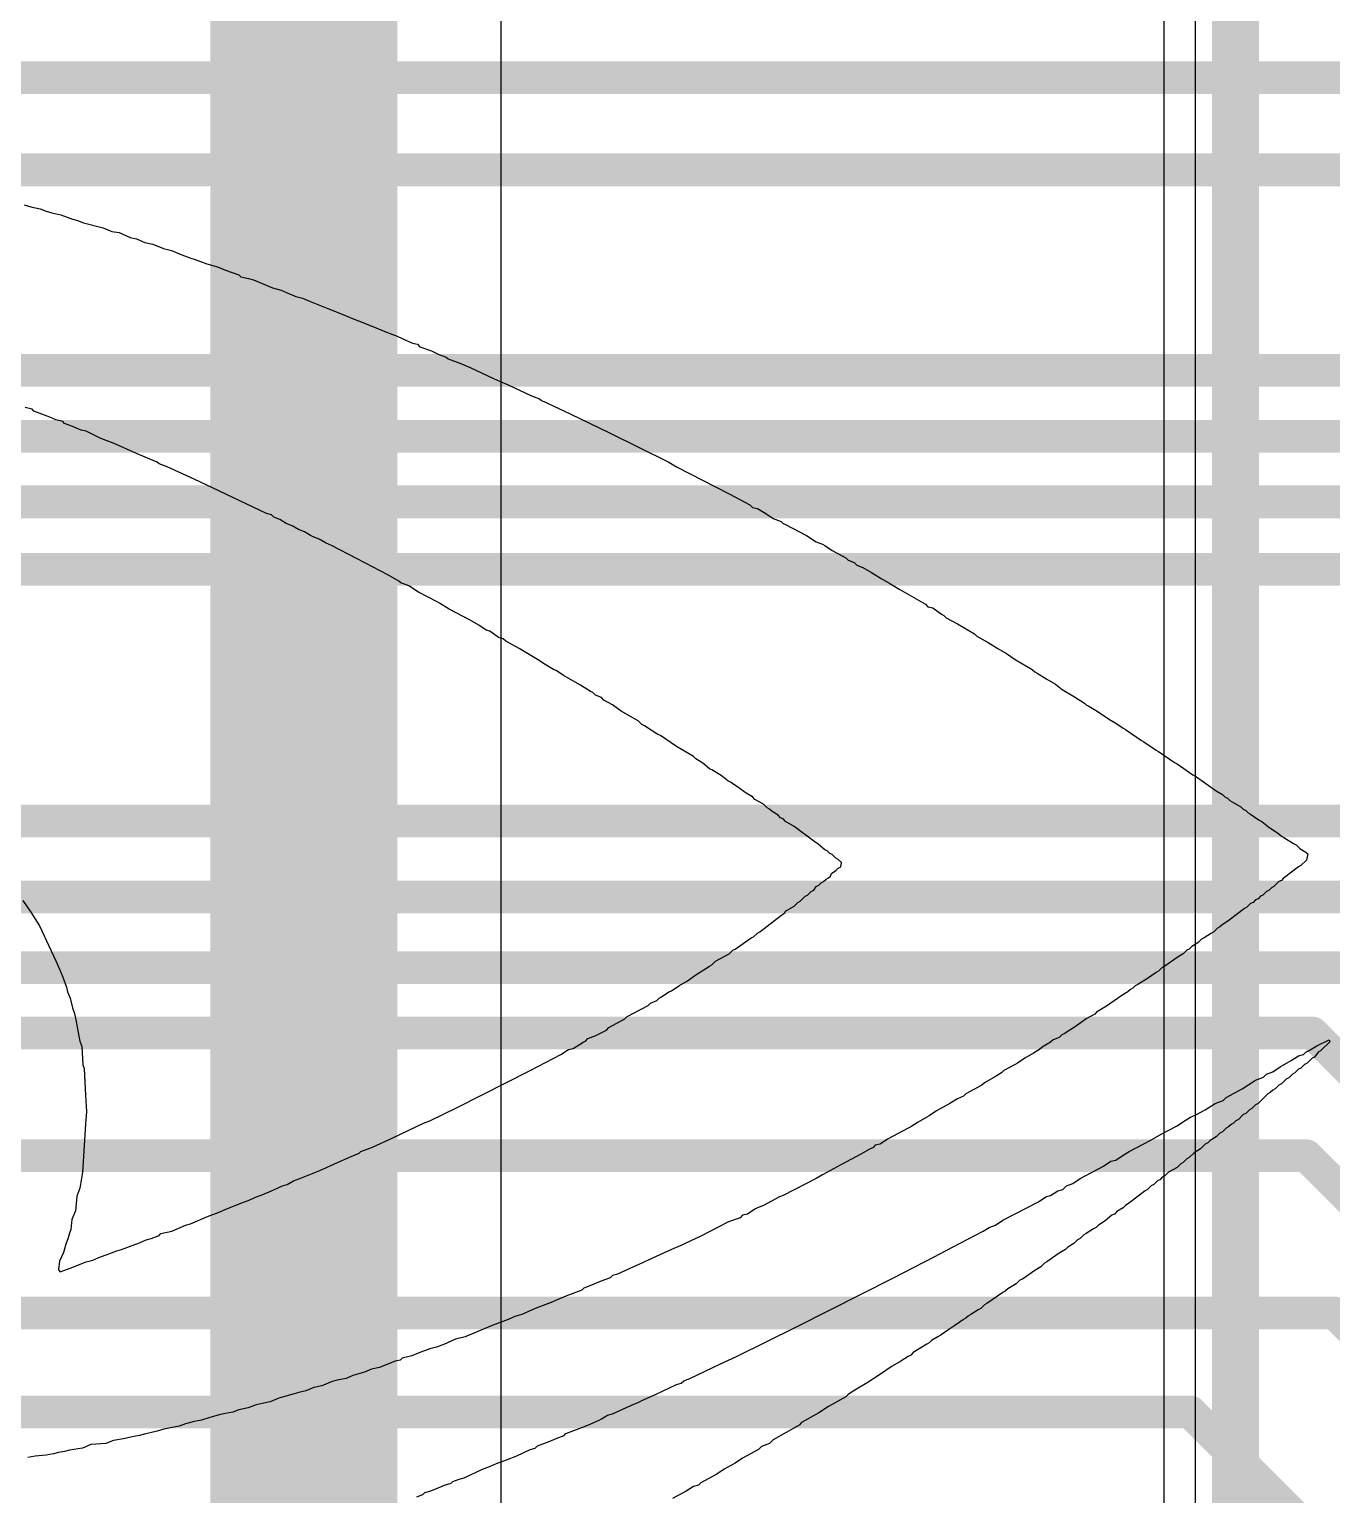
# Model space of a CAD drawing. Header units: inches. Extents: x 0 to 5359, y 0 to 5098.
# Drawn here: x 31.52 to 38.59, y 60.41 to 68.37 of the extents above; entities that cross this region are included whole.
import ezdxf

# ---------------------------------------------------------------- set-up
doc = ezdxf.new("R2010")
doc.units = ezdxf.units.IN
for name, color, linetype in [('Bottom Layer', 5, 'Continuous'), ('Layer 2', 76, 'Continuous'), ('Top Layer', 1, 'Continuous'), ('Top Overlay', 2, 'Continuous')]:
    doc.layers.add(name, color=color, linetype=linetype)

msp = doc.modelspace()

# ---------------------------------------------------------------- linework, layer by layer
at = {"layer": 'Bottom Layer'}
msp.add_line((37.6773, 74.3579), (37.6773, 54.1815), dxfattribs=at)
msp.add_lwpolyline([(38.0658, 54.1815, 0.254, 0.254, 0), (38.0658, 74.3579, 0.254, 0.254, 0)], format="xyseb", dxfattribs=at)
at = {"layer": 'Layer 2'}
for p, q in [((37.846, 80.8482), (37.846, 50.6144)), ((34.0782, 49.3608), (34.0782, 77.7585))]:
    msp.add_line(p, q, dxfattribs=at)
msp.add_lwpolyline([(33.0066, 49.0118, 1.016, 1.016, 0), (33.0066, 76.9757, 1.016, 1.016, 0)], format="xyseb", dxfattribs=at)
at = {"layer": 'Top Layer'}
for points in [[(12.1028, 68.1062, 0.1778, 0.1778, 0), (43.2707, 68.1062, 0.1778, 0.1778, 0)], [(12.969, 67.6052, 0.1778, 0.1778, 0), (43.2063, 67.6052, 0.1778, 0.1778, 0)], [(6.3579, 66.5163, 0.1778, 0.1778, 0), (42.5979, 66.5163, 0.1778, 0.1778, 0)], [(6.3579, 66.1575, 0.1778, 0.1778, 0), (42.391, 66.1575, 0.1778, 0.1778, 0)], [(6.0108, 65.8019, 0.1778, 0.1778, 0), (41.6151, 65.8019, 0.1778, 0.1778, 0)], [(6.3579, 65.4351, 0.1778, 0.1778, 0), (41.4161, 65.4351, 0.1778, 0.1778, 0)], [(5.6293, 64.0684, 0.1778, 0.1778, 0), (42.2171, 64.0684, 0.1778, 0.1778, 0)], [(6.1983, 63.6552, 0.1778, 0.1778, 0), (40.651, 63.6552, 0.1778, 0.1778, 0)], [(6.7619, 63.272, 0.1778, 0.1778, 0), (38.828, 63.272, 0.1778, 0.1778, 0)], [(9.4172, 62.9164, 0.1778, 0.1778, 0), (38.4836, 62.9164, 0.1778, 0.1778, 0)], [(38.4836, 62.9164, 0.1778, 0.1778, 0), (43.7188, 57.6812, 0.1778, 0.1778, 0)], [(19.2644, 62.2498, 0.1778, 0.1778, 0), (38.4502, 62.2498, 0.1778, 0.1778, 0)], [(38.4502, 62.2498, 0.1778, 0.1778, 0), (43.3744, 57.3256, 0.1778, 0.1778, 0)], [(19.2644, 61.3955, 0.1778, 0.1778, 0), (38.6045, 61.3955, 0.1778, 0.1778, 0)], [(38.6045, 61.3955, 0.1778, 0.1778, 0), (43.03, 56.97, 0.1778, 0.1778, 0)], [(19.9524, 60.8584, 0.1778, 0.1778, 0), (37.8206, 60.8584, 0.1778, 0.1778, 0)], [(37.8206, 60.8584, 0.1778, 0.1778, 0), (43.3567, 55.3222, 0.1778, 0.1778, 0)]]:
    msp.add_lwpolyline(points, format="xyseb", dxfattribs=at)
for points in [[(38.4391, 62.9164, 0.0889, 0.0889, 1), (38.528, 62.9164, 0.0889, 0.0889, 1)], [(38.4391, 62.9164, 0.0889, 0.0889, 1), (38.528, 62.9164, 0.0889, 0.0889, 1)], [(38.4058, 62.2498, 0.0889, 0.0889, 1), (38.4947, 62.2498, 0.0889, 0.0889, 1)], [(38.4058, 62.2498, 0.0889, 0.0889, 1), (38.4947, 62.2498, 0.0889, 0.0889, 1)], [(38.5601, 61.3955, 0.0889, 0.0889, 1), (38.649, 61.3955, 0.0889, 0.0889, 1)], [(38.5601, 61.3955, 0.0889, 0.0889, 1), (38.649, 61.3955, 0.0889, 0.0889, 1)], [(37.7761, 60.8584, 0.0889, 0.0889, 1), (37.865, 60.8584, 0.0889, 0.0889, 1)], [(37.7761, 60.8584, 0.0889, 0.0889, 1), (37.865, 60.8584, 0.0889, 0.0889, 1)]]:
    msp.add_lwpolyline(points, format="xyseb", close=True, dxfattribs=at)
at = {"layer": 'Top Overlay'}
for p, q in [((31.4877, 67.4142), (31.5243, 67.4042)), ((31.5243, 67.4042), (31.5743, 67.3942)), ((31.5743, 67.3942), (31.6076, 67.3809)), ((31.6076, 67.3809), (31.6376, 67.3709)), ((31.6376, 67.3709), (31.6876, 67.3609)), ((31.6876, 67.3609), (31.7209, 67.3476)), ((31.7209, 67.3476), (31.7509, 67.3376)), ((31.7509, 67.3376), (31.7775, 67.3309)), ((31.7775, 67.3309), (31.8108, 67.3176)), ((31.8108, 67.3176), (31.9175, 67.2909)), ((31.9175, 67.2909), (31.9641, 67.2709)), ((31.9641, 67.2709), (32.0041, 67.2643)), ((32.0041, 67.2643), (32.0641, 67.2376)), ((32.0641, 67.2376), (32.0974, 67.231)), ((32.0974, 67.231), (32.144, 67.211)), ((32.144, 67.211), (32.1873, 67.201)), ((32.1873, 67.201), (32.244, 67.1776)), ((32.244, 67.1776), (32.2873, 67.1677)), ((32.2873, 67.1677), (32.3439, 67.1443)), ((32.3439, 67.1443), (32.3872, 67.1277)), ((32.3872, 67.1277), (32.4172, 67.1177)), ((32.4172, 67.1177), (32.4805, 67.0944)), ((32.4805, 67.0944), (32.5372, 67.0777)), ((32.5372, 67.0777), (32.5805, 67.061)), ((32.5805, 67.061), (32.6538, 67.0344)), ((32.6538, 67.0344), (32.6638, 67.0244)), ((32.6638, 67.0244), (32.7071, 67.0144)), ((32.7071, 67.0144), (32.7338, 67.0077)), ((32.7338, 67.0077), (32.7904, 66.9844)), ((32.7904, 66.9844), (32.837, 66.9644)), ((32.837, 66.9644), (32.8837, 66.9511)), ((32.8837, 66.9511), (32.917, 66.9378)), ((32.917, 66.9378), (32.9636, 66.9178)), ((32.9636, 66.9178), (33.0003, 66.9078)), ((33.0003, 66.9078), (33.0369, 66.8911)), ((33.0369, 66.8911), (33.1369, 66.8511)), ((33.1369, 66.8511), (33.2235, 66.8178)), ((33.2235, 66.8178), (33.2702, 66.7978)), ((33.2702, 66.7978), (33.3035, 66.7845)), ((33.3035, 66.7845), (33.3901, 66.7512)), ((33.3901, 66.7512), (33.4368, 66.7312)), ((33.4368, 66.7312), (33.4701, 66.7179)), ((33.4701, 66.7179), (33.5134, 66.7012)), ((33.5134, 66.7012), (33.5634, 66.6779)), ((33.5634, 66.6779), (33.5967, 66.6646)), ((33.5967, 66.6646), (33.6233, 66.6579)), ((33.6233, 66.6579), (33.6367, 66.6446)), ((33.6367, 66.6446), (33.7, 66.6212)), ((33.7, 66.6212), (33.7366, 66.6046)), ((33.7366, 66.6046), (33.7799, 66.5879)), ((33.7799, 66.5879), (33.7899, 66.5779)), ((33.7899, 66.5779), (33.8532, 66.5546)), ((33.8532, 66.5546), (33.9099, 66.5313)), ((33.9099, 66.5313), (34.0365, 66.4713)), ((34.0365, 66.4713), (34.0698, 66.458)), ((34.0698, 66.458), (34.1164, 66.438)), ((34.1164, 66.438), (34.2431, 66.378)), ((31.531, 66.3047), (31.4943, 66.3147)), ((31.541, 66.2947), (31.531, 66.3047)), ((34.2431, 66.378), (34.2864, 66.3614)), ((34.2864, 66.3614), (34.2964, 66.3514)), ((34.2964, 66.3514), (34.3297, 66.338)), ((34.3297, 66.338), (34.4563, 66.2781)), ((31.6276, 66.2614), (31.541, 66.2947)), ((31.6609, 66.2481), (31.6276, 66.2614)), ((31.6976, 66.2381), (31.6609, 66.2481)), ((31.7076, 66.2281), (31.6976, 66.2381)), ((31.7509, 66.2114), (31.7076, 66.2281)), ((34.4563, 66.2781), (34.6629, 66.1781)), ((31.7975, 66.1914), (31.7509, 66.2114)), ((31.8242, 66.1848), (31.7975, 66.1914)), ((31.9008, 66.1481), (31.8242, 66.1848)), ((31.9341, 66.1348), (31.9008, 66.1481)), ((34.6629, 66.1781), (34.9894, 66.0182)), ((31.9774, 66.1181), (31.9341, 66.1348)), ((32.0974, 66.0648), (31.9774, 66.1181)), ((32.1107, 66.0582), (32.0974, 66.0648)), ((32.1673, 66.0348), (32.1107, 66.0582)), ((32.2107, 66.0182), (32.1673, 66.0348)), ((32.2207, 66.0082), (32.2107, 66.0182)), ((32.264, 65.9915), (32.2207, 66.0082)), ((32.4106, 65.9249), (32.264, 65.9915)), ((34.9894, 66.0182), (35.0294, 65.9915)), ((35.0294, 65.9915), (35.3159, 65.8449)), ((32.5105, 65.8782), (32.4106, 65.9249)), ((32.8037, 65.7383), (32.5105, 65.8782)), ((35.3159, 65.8449), (35.4292, 65.785)), ((35.4292, 65.785), (35.4425, 65.7716)), ((35.4425, 65.7716), (35.4692, 65.765)), ((35.4692, 65.765), (35.5158, 65.7383)), ((32.8304, 65.7316), (32.8037, 65.7383)), ((32.8437, 65.7183), (32.8304, 65.7316)), ((32.877, 65.705), (32.8437, 65.7183)), ((32.9103, 65.685), (32.877, 65.705)), ((32.9437, 65.6717), (32.9103, 65.685)), ((32.977, 65.6517), (32.9437, 65.6717)), ((35.5158, 65.7383), (35.5558, 65.7117)), ((35.5558, 65.7117), (35.5991, 65.695)), ((35.5991, 65.695), (35.6091, 65.685)), ((35.6091, 65.685), (35.6224, 65.6783)), ((35.6224, 65.6783), (35.7357, 65.6184)), ((33.0103, 65.6384), (32.977, 65.6517)), ((33.0436, 65.6184), (33.0103, 65.6384)), ((33.0569, 65.6117), (33.0436, 65.6184)), ((33.0903, 65.5984), (33.0569, 65.6117)), ((33.1236, 65.5784), (33.0903, 65.5984)), ((35.7357, 65.6184), (35.789, 65.5851)), ((33.1569, 65.5651), (33.1236, 65.5784)), ((33.2968, 65.4918), (33.1569, 65.5651)), ((35.789, 65.5851), (35.8223, 65.5717)), ((35.8223, 65.5717), (35.8356, 65.5651)), ((35.8356, 65.5651), (35.8756, 65.5384)), ((35.8756, 65.5384), (35.9489, 65.4984)), ((33.4634, 65.4051), (33.2968, 65.4918)), ((35.9489, 65.4984), (35.9623, 65.4851)), ((35.9623, 65.4851), (35.9956, 65.4718)), ((35.9956, 65.4718), (36.0089, 65.4584)), ((36.0089, 65.4584), (36.0422, 65.4451)), ((36.0422, 65.4451), (36.0889, 65.4185)), ((33.5234, 65.3718), (33.4634, 65.4051)), ((33.5334, 65.3618), (33.5234, 65.3718)), ((33.5767, 65.3452), (33.5334, 65.3618)), ((36.0889, 65.4185), (36.1422, 65.3851)), ((36.1422, 65.3851), (36.1888, 65.3585)), ((36.1888, 65.3585), (36.2421, 65.3252)), ((33.63, 65.3118), (33.5767, 65.3452)), ((33.73, 65.2585), (33.63, 65.3118)), ((36.2421, 65.3252), (36.3821, 65.2452)), ((33.7433, 65.2519), (33.73, 65.2585)), ((33.7966, 65.2186), (33.7433, 65.2519)), ((33.9099, 65.1586), (33.7966, 65.2186)), ((36.3821, 65.2452), (36.3954, 65.2319)), ((36.3954, 65.2319), (36.422, 65.2252)), ((36.422, 65.2252), (36.4687, 65.1919)), ((36.4687, 65.1919), (36.482, 65.1852)), ((33.9565, 65.1319), (33.9099, 65.1586)), ((33.9965, 65.1053), (33.9565, 65.1319)), ((36.482, 65.1852), (36.4953, 65.1719)), ((36.4953, 65.1719), (36.5553, 65.1386)), ((36.5553, 65.1386), (36.6486, 65.0853)), ((34.0165, 65.0986), (33.9965, 65.1053)), ((34.0631, 65.0653), (34.0165, 65.0986)), ((34.0898, 65.0586), (34.0631, 65.0653)), ((34.1031, 65.0453), (34.0898, 65.0586)), ((34.1764, 65.0053), (34.1031, 65.0453)), ((36.6486, 65.0853), (36.6619, 65.072)), ((36.6619, 65.072), (36.7219, 65.0386)), ((36.7219, 65.0386), (36.7752, 65.0053)), ((34.2297, 64.972), (34.1764, 65.0053)), ((34.2764, 64.9453), (34.2297, 64.972)), ((36.7752, 65.0053), (36.8219, 64.9787)), ((36.8219, 64.9787), (36.8685, 64.9453)), ((34.3164, 64.9187), (34.2764, 64.9453)), ((34.363, 64.892), (34.3164, 64.9187)), ((34.3763, 64.8854), (34.363, 64.892)), ((34.4163, 64.8587), (34.3763, 64.8854)), ((36.8685, 64.9453), (36.9618, 64.892)), ((36.9618, 64.892), (36.9751, 64.8787)), ((36.9751, 64.8787), (36.9884, 64.872)), ((36.9884, 64.872), (37.0418, 64.8387)), ((34.5096, 64.8054), (34.4163, 64.8587)), ((34.5629, 64.7721), (34.5096, 64.8054)), ((37.0418, 64.8387), (37.0884, 64.8121)), ((37.0884, 64.8121), (37.1251, 64.7821)), ((34.5762, 64.7654), (34.5629, 64.7721)), ((34.5896, 64.7521), (34.5762, 64.7654)), ((34.6229, 64.7388), (34.5896, 64.7521)), ((34.6362, 64.7254), (34.6229, 64.7388)), ((34.6828, 64.6988), (34.6362, 64.7254)), ((37.1251, 64.7821), (37.1917, 64.7421)), ((37.1917, 64.7421), (37.245, 64.7088)), ((34.7295, 64.6655), (34.6828, 64.6988)), ((34.8228, 64.6122), (34.7295, 64.6655)), ((37.245, 64.7088), (37.255, 64.6988)), ((37.255, 64.6988), (37.2683, 64.6921)), ((37.2683, 64.6921), (37.315, 64.6655)), ((37.315, 64.6655), (37.3816, 64.6188)), ((34.8428, 64.5922), (34.8228, 64.6122)), ((34.8561, 64.5855), (34.8428, 64.5922)), ((34.9294, 64.5389), (34.8561, 64.5855)), ((37.3816, 64.6188), (37.4149, 64.5988)), ((37.4149, 64.5988), (37.4549, 64.5722)), ((37.4549, 64.5722), (37.4682, 64.5655)), ((37.4682, 64.5655), (37.5549, 64.5056)), ((34.9427, 64.5322), (34.9294, 64.5389)), ((35.0294, 64.4722), (34.9427, 64.5322)), ((37.5549, 64.5056), (37.5682, 64.4989)), ((37.5682, 64.4989), (37.6348, 64.4522)), ((35.1226, 64.4189), (35.0294, 64.4722)), ((35.136, 64.4056), (35.1226, 64.4189)), ((35.1726, 64.3823), (35.136, 64.4056)), ((37.6348, 64.4522), (37.6481, 64.4456)), ((37.6481, 64.4456), (37.7348, 64.3856)), ((35.2093, 64.3523), (35.1726, 64.3823)), ((35.2226, 64.3456), (35.2093, 64.3523)), ((35.2726, 64.3156), (35.2226, 64.3456)), ((35.3092, 64.2856), (35.2726, 64.3156)), ((37.7348, 64.3856), (37.7481, 64.3789)), ((37.7481, 64.3789), (37.8347, 64.319)), ((37.8347, 64.319), (37.848, 64.3123)), ((35.3226, 64.279), (35.3092, 64.2856)), ((35.3625, 64.2523), (35.3226, 64.279)), ((35.4092, 64.219), (35.3625, 64.2523)), ((37.848, 64.3123), (37.9613, 64.2323)), ((35.4425, 64.199), (35.4092, 64.219)), ((35.4558, 64.1857), (35.4425, 64.199)), ((35.5025, 64.159), (35.4558, 64.1857)), ((35.5225, 64.1391), (35.5025, 64.159)), ((37.9613, 64.2323), (37.9946, 64.2124)), ((37.9946, 64.2124), (38.008, 64.199)), ((38.008, 64.199), (38.0213, 64.1924)), ((38.0213, 64.1924), (38.0346, 64.179)), ((38.0346, 64.179), (38.048, 64.1724)), ((38.048, 64.1724), (38.0946, 64.1457)), ((35.5358, 64.1324), (35.5225, 64.1391)), ((35.5491, 64.1191), (35.5358, 64.1324)), ((35.5824, 64.0991), (35.5491, 64.1191)), ((35.5958, 64.0857), (35.5824, 64.0991)), ((35.6091, 64.0791), (35.5958, 64.0857)), ((35.6224, 64.0658), (35.6091, 64.0791)), ((38.0946, 64.1457), (38.1079, 64.1324)), ((38.1079, 64.1324), (38.1213, 64.1257)), ((38.1213, 64.1257), (38.1346, 64.1124)), ((38.1346, 64.1124), (38.1479, 64.1057)), ((38.1479, 64.1057), (38.1946, 64.0724)), ((35.6691, 64.0391), (35.6224, 64.0658)), ((35.7757, 63.9591), (35.6691, 64.0391)), ((38.1946, 64.0724), (38.2079, 64.0658)), ((38.2079, 64.0658), (38.2445, 64.0358)), ((38.2445, 64.0358), (38.3012, 63.9991)), ((38.3012, 63.9991), (38.3145, 63.9858)), ((35.799, 63.9425), (35.7757, 63.9591)), ((35.8356, 63.9125), (35.799, 63.9425)), ((38.3145, 63.9858), (38.3278, 63.9791)), ((38.3278, 63.9791), (38.3811, 63.9458)), ((38.3811, 63.9458), (38.3945, 63.9391)), ((38.3945, 63.9391), (38.4145, 63.9192)), ((38.4145, 63.9192), (38.4478, 63.8992)), ((35.849, 63.9058), (35.8356, 63.9125)), ((35.8623, 63.8925), (35.849, 63.9058)), ((35.8756, 63.8858), (35.8623, 63.8925)), ((35.8956, 63.8658), (35.8756, 63.8858)), ((35.9089, 63.8592), (35.8956, 63.8658)), ((35.9256, 63.8425), (35.9089, 63.8592)), ((35.9223, 63.8192), (35.9256, 63.8425)), ((38.4511, 63.8559), (38.4211, 63.8259)), ((38.4478, 63.8992), (38.4578, 63.8892)), ((38.4578, 63.8892), (38.4511, 63.8559)), ((35.8423, 63.7526), (35.8556, 63.7592)), ((35.8556, 63.7592), (35.8656, 63.7692)), ((35.8656, 63.7692), (35.8723, 63.7826)), ((35.8723, 63.7826), (35.8956, 63.7992)), ((35.8956, 63.7992), (35.9089, 63.8125)), ((35.9089, 63.8125), (35.9223, 63.8192)), ((38.4078, 63.8192), (38.3245, 63.7559)), ((38.4211, 63.8259), (38.4078, 63.8192)), ((35.7424, 63.6659), (35.7623, 63.6859)), ((35.7623, 63.6859), (35.7757, 63.6926)), ((35.7757, 63.6926), (35.789, 63.7126)), ((35.789, 63.7126), (35.8023, 63.7192)), ((35.8023, 63.7192), (35.8157, 63.7326)), ((35.8157, 63.7326), (35.829, 63.7392)), ((35.829, 63.7392), (35.8423, 63.7526)), ((38.2345, 63.6859), (38.2145, 63.6659)), ((38.2479, 63.6926), (38.2345, 63.6859)), ((38.2612, 63.7059), (38.2479, 63.6926)), ((38.2745, 63.7126), (38.2612, 63.7059)), ((38.3012, 63.7392), (38.2745, 63.7126)), ((38.3145, 63.7459), (38.3012, 63.7392)), ((38.3245, 63.7559), (38.3145, 63.7459)), ((31.481, 63.636), (31.5243, 63.5726)), ((35.6224, 63.5793), (35.6691, 63.606)), ((35.6691, 63.606), (35.689, 63.626)), ((35.689, 63.626), (35.7024, 63.6326)), ((35.7024, 63.6326), (35.729, 63.6593)), ((35.729, 63.6593), (35.7424, 63.6659)), ((38.1279, 63.5993), (38.1146, 63.5926)), ((38.1479, 63.6193), (38.1279, 63.5993)), ((38.1612, 63.626), (38.1479, 63.6193)), ((38.1746, 63.6393), (38.1612, 63.626)), ((38.1879, 63.6459), (38.1746, 63.6393)), ((38.2012, 63.6593), (38.1879, 63.6459)), ((38.2145, 63.6659), (38.2012, 63.6593)), ((31.5243, 63.5726), (31.571, 63.4993)), ((35.4825, 63.466), (35.6024, 63.5593)), ((35.6024, 63.5593), (35.6191, 63.5693)), ((35.6191, 63.5693), (35.6224, 63.5793)), ((38.0313, 63.5293), (37.9913, 63.5027)), ((38.1146, 63.5926), (38.0313, 63.5293)), ((31.571, 63.4993), (31.6609, 63.3094)), ((35.4358, 63.4327), (35.4492, 63.4394)), ((35.4492, 63.4394), (35.4692, 63.4594)), ((35.4692, 63.4594), (35.4825, 63.466)), ((37.9347, 63.4594), (37.8947, 63.4327)), ((37.948, 63.466), (37.9347, 63.4594)), ((37.968, 63.486), (37.948, 63.466)), ((37.9813, 63.4927), (37.968, 63.486)), ((37.9913, 63.5027), (37.9813, 63.4927)), ((35.3159, 63.3461), (35.3359, 63.3661)), ((35.3359, 63.3661), (35.3492, 63.3727)), ((35.3492, 63.3727), (35.4358, 63.4327)), ((37.8014, 63.3661), (37.7814, 63.3461)), ((37.8147, 63.3727), (37.8014, 63.3661)), ((37.8281, 63.3861), (37.8147, 63.3727)), ((37.8614, 63.4061), (37.8281, 63.3861)), ((37.8814, 63.4261), (37.8614, 63.4061)), ((37.8947, 63.4327), (37.8814, 63.4261)), ((31.6609, 63.3094), (31.6809, 63.2628)), ((35.136, 63.2328), (35.2093, 63.2795)), ((35.2093, 63.2795), (35.2226, 63.2861)), ((35.2226, 63.2861), (35.2426, 63.3061)), ((35.2426, 63.3061), (35.3159, 63.3461)), ((37.6815, 63.2795), (37.6681, 63.2728)), ((37.7481, 63.3261), (37.6815, 63.2795)), ((37.7814, 63.3461), (37.7481, 63.3261)), ((31.6809, 63.2628), (31.6976, 63.2195)), ((31.6976, 63.2195), (31.7176, 63.1662)), ((35.0893, 63.1995), (35.136, 63.2328)), ((37.5882, 63.2128), (37.5349, 63.1795)), ((37.6348, 63.2461), (37.5882, 63.2128)), ((37.6481, 63.2528), (37.6348, 63.2461)), ((37.6681, 63.2728), (37.6481, 63.2528)), ((31.7176, 63.1662), (31.7242, 63.1395)), ((31.7242, 63.1395), (31.7375, 63.1062)), ((34.9494, 63.1129), (34.9894, 63.1395)), ((34.9894, 63.1395), (35.0027, 63.1462)), ((35.0027, 63.1462), (35.0427, 63.1728)), ((35.0427, 63.1728), (35.0893, 63.1995)), ((37.4816, 63.1395), (37.4482, 63.1195)), ((37.4949, 63.1528), (37.4816, 63.1395)), ((37.5082, 63.1595), (37.4949, 63.1528)), ((37.5215, 63.1728), (37.5082, 63.1595)), ((37.5349, 63.1795), (37.5215, 63.1728)), ((31.7375, 63.1062), (31.7509, 63.0529)), ((31.7509, 63.0529), (31.7609, 63.0229)), ((34.7628, 63.0062), (34.8761, 63.0662)), ((34.8761, 63.0662), (34.8894, 63.0795)), ((34.8894, 63.0795), (34.9227, 63.0929)), ((34.9227, 63.0929), (34.9361, 63.1062)), ((34.9361, 63.1062), (34.9494, 63.1129)), ((37.3649, 63.0629), (37.3116, 63.0296)), ((37.4482, 63.1195), (37.3649, 63.0629)), ((31.7609, 63.0229), (31.7709, 62.9796)), ((31.7709, 62.9796), (31.7842, 62.8996)), ((34.6629, 62.9463), (34.7495, 62.9929)), ((34.7495, 62.9929), (34.7628, 63.0062)), ((37.255, 62.9929), (37.2083, 62.9596)), ((37.3016, 63.0196), (37.255, 62.9929)), ((37.3116, 63.0296), (37.3016, 63.0196)), ((31.7842, 62.8996), (31.7909, 62.873)), ((34.5363, 62.873), (34.5496, 62.8863)), ((34.5496, 62.8863), (34.5929, 62.903)), ((34.5929, 62.903), (34.6495, 62.9329)), ((34.6495, 62.9329), (34.6629, 62.9463)), ((37.1084, 62.893), (37.0751, 62.8796)), ((37.1217, 62.9063), (37.1084, 62.893)), ((37.135, 62.913), (37.1217, 62.9063)), ((37.2083, 62.9596), (37.135, 62.913)), ((31.7909, 62.873), (31.8009, 62.843)), ((31.8009, 62.843), (31.8075, 62.743)), ((34.403, 62.7997), (34.443, 62.8263)), ((34.443, 62.8263), (34.4696, 62.833)), ((34.4696, 62.833), (34.5229, 62.8663)), ((34.5229, 62.8663), (34.5363, 62.873)), ((36.9685, 62.8063), (36.9218, 62.7797)), ((37.0018, 62.8263), (36.9685, 62.8063)), ((37.0151, 62.8397), (37.0018, 62.8263)), ((37.0617, 62.8663), (37.0151, 62.8397)), ((37.0751, 62.8796), (37.0617, 62.8663)), ((38.4344, 62.7997), (38.4478, 62.813)), ((38.4478, 62.813), (38.4611, 62.8197)), ((38.4611, 62.8197), (38.5077, 62.8463)), ((38.5144, 62.813), (38.4944, 62.7863)), ((38.5077, 62.8463), (38.5744, 62.8796)), ((38.5277, 62.8197), (38.5144, 62.813)), ((38.5777, 62.8696), (38.5277, 62.8197)), ((38.5744, 62.8796), (38.5777, 62.8696)), ((31.8075, 62.743), (31.8142, 62.723)), ((31.8142, 62.723), (31.8208, 62.5764)), ((34.2364, 62.713), (34.403, 62.7997)), ((36.8685, 62.7464), (36.8085, 62.713)), ((36.8818, 62.753), (36.8685, 62.7464)), ((36.9218, 62.7797), (36.8818, 62.753)), ((38.2679, 62.7064), (38.3078, 62.733)), ((38.3078, 62.733), (38.3678, 62.7664)), ((38.3678, 62.7664), (38.4078, 62.793)), ((38.4078, 62.793), (38.4344, 62.7997)), ((38.4211, 62.7264), (38.4078, 62.7197)), ((38.4411, 62.7464), (38.4211, 62.7264)), ((38.4544, 62.753), (38.4411, 62.7464)), ((38.4811, 62.7797), (38.4544, 62.753)), ((38.4944, 62.7863), (38.4811, 62.7797)), ((33.8432, 62.5131), (34.2364, 62.713)), ((36.7019, 62.6464), (36.6886, 62.6331)), ((36.7619, 62.6797), (36.7019, 62.6464)), ((36.7952, 62.6997), (36.7619, 62.6797)), ((36.8085, 62.713), (36.7952, 62.6997)), ((38.1013, 62.6131), (38.1746, 62.6597)), ((38.1746, 62.6597), (38.2179, 62.6764)), ((38.2179, 62.6764), (38.2345, 62.6931)), ((38.2345, 62.6931), (38.2679, 62.7064)), ((38.3412, 62.6664), (38.3145, 62.6397)), ((38.3545, 62.6731), (38.3412, 62.6664)), ((38.3745, 62.6931), (38.3545, 62.6731)), ((38.3878, 62.6997), (38.3745, 62.6931)), ((38.4078, 62.7197), (38.3878, 62.6997)), ((31.8208, 62.5764), (31.8275, 62.4898)), ((36.5886, 62.5731), (36.5553, 62.5598)), ((36.602, 62.5864), (36.5886, 62.5731)), ((36.6886, 62.6331), (36.602, 62.5864)), ((37.998, 62.5498), (38.0146, 62.5664)), ((38.0146, 62.5664), (38.1013, 62.6131)), ((38.2412, 62.5864), (38.1879, 62.5331)), ((38.2545, 62.5931), (38.2412, 62.5864)), ((38.2679, 62.6064), (38.2545, 62.5931)), ((38.2812, 62.6131), (38.2679, 62.6064)), ((38.3012, 62.6331), (38.2812, 62.6131)), ((38.3145, 62.6397), (38.3012, 62.6331)), ((31.8275, 62.4898), (31.8208, 62.4232)), ((33.69, 62.4398), (33.8432, 62.5131)), ((36.442, 62.4931), (36.4021, 62.4665)), ((36.5153, 62.5331), (36.442, 62.4931)), ((36.5553, 62.5598), (36.5153, 62.5331)), ((37.8547, 62.4732), (37.9014, 62.4998)), ((37.9014, 62.4998), (37.9547, 62.5331)), ((37.9547, 62.5331), (37.998, 62.5498)), ((38.1412, 62.4998), (38.1213, 62.4798)), ((38.1546, 62.5065), (38.1412, 62.4998)), ((38.1746, 62.5265), (38.1546, 62.5065)), ((38.1879, 62.5331), (38.1746, 62.5265)), ((31.8208, 62.4232), (31.8108, 62.2466)), ((33.4901, 62.3466), (33.6567, 62.4265)), ((33.6567, 62.4265), (33.69, 62.4398)), ((36.3021, 62.4065), (36.2888, 62.3999)), ((36.3421, 62.4332), (36.3021, 62.4065)), ((36.3887, 62.4598), (36.3421, 62.4332)), ((36.4021, 62.4665), (36.3887, 62.4598)), ((37.6615, 62.3665), (37.7481, 62.4132)), ((37.7481, 62.4132), (37.7881, 62.4398)), ((37.7881, 62.4398), (37.8214, 62.4598)), ((37.8214, 62.4598), (37.8547, 62.4732)), ((38.028, 62.4065), (38.0146, 62.3999)), ((38.0413, 62.4198), (38.028, 62.4065)), ((38.0546, 62.4265), (38.0413, 62.4198)), ((38.0679, 62.4398), (38.0546, 62.4265)), ((38.0813, 62.4465), (38.0679, 62.4398)), ((38.1079, 62.4732), (38.0813, 62.4465)), ((38.1213, 62.4798), (38.1079, 62.4732)), ((33.3801, 62.2966), (33.4901, 62.3466)), ((36.1755, 62.3399), (36.1355, 62.3132)), ((36.2888, 62.3999), (36.1755, 62.3399)), ((37.4882, 62.2733), (37.6015, 62.3332)), ((37.6015, 62.3332), (37.6615, 62.3665)), ((37.928, 62.3332), (37.9147, 62.3199)), ((37.9613, 62.3532), (37.928, 62.3332)), ((37.9813, 62.3732), (37.9613, 62.3532)), ((37.9946, 62.3799), (37.9813, 62.3732)), ((38.0146, 62.3999), (37.9946, 62.3799)), ((31.8108, 62.2466), (31.8042, 62.16)), ((33.1902, 62.2133), (33.2635, 62.2466)), ((33.2635, 62.2466), (33.3068, 62.2633)), ((33.3068, 62.2633), (33.3168, 62.2733)), ((33.3168, 62.2733), (33.3801, 62.2966)), ((36.0356, 62.2599), (35.9223, 62.2)), ((36.0822, 62.2866), (36.0356, 62.2599)), ((36.0955, 62.2932), (36.0822, 62.2866)), ((36.1089, 62.3066), (36.0955, 62.2932)), ((36.1355, 62.3132), (36.1089, 62.3066)), ((37.4149, 62.2266), (37.4549, 62.2533)), ((37.4549, 62.2533), (37.4882, 62.2733)), ((37.8414, 62.2666), (37.8147, 62.2399)), ((37.8747, 62.2866), (37.8414, 62.2666)), ((37.9014, 62.3132), (37.8747, 62.2866)), ((37.9147, 62.3199), (37.9014, 62.3132)), ((32.9936, 62.13), (33.0936, 62.17)), ((33.0936, 62.17), (33.1302, 62.1866)), ((33.1302, 62.1866), (33.1902, 62.2133)), ((35.9223, 62.2), (35.8223, 62.1466)), ((37.2217, 62.1266), (37.3483, 62.1933)), ((37.3483, 62.1933), (37.3883, 62.2199)), ((37.3883, 62.2199), (37.4149, 62.2266)), ((37.7481, 62.1866), (37.7015, 62.16)), ((37.7681, 62.2066), (37.7481, 62.1866)), ((37.7814, 62.2133), (37.7681, 62.2066)), ((37.8014, 62.2333), (37.7814, 62.2133)), ((37.8147, 62.2399), (37.8014, 62.2333)), ((31.8042, 62.16), (31.7909, 62.0733)), ((32.8304, 62.06), (32.8903, 62.0867)), ((32.8903, 62.0867), (32.917, 62.0933)), ((32.917, 62.0933), (32.9503, 62.1133)), ((32.9503, 62.1133), (32.9936, 62.13)), ((35.789, 62.1266), (35.6091, 62.0334)), ((35.8223, 62.1466), (35.789, 62.1266)), ((37.1284, 62.0667), (37.1484, 62.0867)), ((37.1484, 62.0867), (37.1817, 62.1)), ((37.1817, 62.1), (37.2217, 62.1266)), ((37.6082, 62.0867), (37.5882, 62.0667)), ((37.6215, 62.0933), (37.6082, 62.0867)), ((37.6415, 62.1133), (37.6215, 62.0933)), ((37.6548, 62.12), (37.6415, 62.1133)), ((37.6681, 62.1333), (37.6548, 62.12)), ((37.6815, 62.14), (37.6681, 62.1333)), ((37.7015, 62.16), (37.6815, 62.14)), ((31.7742, 62.03), (31.7675, 61.9501)), ((31.7909, 62.0733), (31.7742, 62.03)), ((32.6704, 61.9934), (32.7038, 62.0067)), ((32.7038, 62.0067), (32.7504, 62.0267)), ((32.7504, 62.0267), (32.7837, 62.04)), ((32.7837, 62.04), (32.8304, 62.06)), ((35.5891, 62.0267), (35.5025, 61.9801)), ((35.6091, 62.0334), (35.5891, 62.0267)), ((36.9951, 62), (37.0351, 62.0267)), ((37.0351, 62.0267), (37.0617, 62.0334)), ((37.0617, 62.0334), (37.1017, 62.06)), ((37.1017, 62.06), (37.1284, 62.0667)), ((37.5748, 62.06), (37.4915, 61.9967)), ((37.5882, 62.0667), (37.5748, 62.06)), ((31.7675, 61.9501), (31.7475, 61.9034)), ((32.4839, 61.9201), (32.5472, 61.9434)), ((32.5472, 61.9434), (32.5838, 61.9601)), ((32.5838, 61.9601), (32.6704, 61.9934)), ((35.3892, 61.9267), (35.3759, 61.9134)), ((35.4158, 61.9334), (35.3892, 61.9267)), ((35.4558, 61.9601), (35.4158, 61.9334)), ((35.4692, 61.9667), (35.4558, 61.9601)), ((35.5025, 61.9801), (35.4692, 61.9667)), ((36.8019, 61.9001), (36.9951, 62)), ((37.3949, 61.9267), (37.3583, 61.8968)), ((37.4083, 61.9334), (37.3949, 61.9267)), ((37.4216, 61.9467), (37.4083, 61.9334)), ((37.4549, 61.9667), (37.4216, 61.9467)), ((37.4682, 61.9801), (37.4549, 61.9667)), ((37.4915, 61.9967), (37.4682, 61.9801)), ((31.7409, 61.8501), (31.7342, 61.8301)), ((31.7475, 61.9034), (31.7409, 61.8501)), ((32.2906, 61.8401), (32.3639, 61.8734)), ((32.3639, 61.8734), (32.3906, 61.8801)), ((32.3906, 61.8801), (32.4839, 61.9201)), ((35.3126, 61.8901), (35.1626, 61.8135)), ((35.3759, 61.9134), (35.3126, 61.8901)), ((36.6953, 61.8401), (36.7286, 61.8601)), ((36.7286, 61.8601), (36.7619, 61.8734)), ((36.7619, 61.8734), (36.8019, 61.9001)), ((37.295, 61.8534), (37.255, 61.8268)), ((37.3083, 61.8601), (37.295, 61.8534)), ((37.3216, 61.8734), (37.3083, 61.8601)), ((37.3583, 61.8968), (37.3216, 61.8734)), ((31.7142, 61.7702), (31.7009, 61.7235)), ((31.7276, 61.8035), (31.7142, 61.7702)), ((31.7342, 61.8301), (31.7276, 61.8035)), ((32.0607, 61.7568), (32.114, 61.7768)), ((32.114, 61.7768), (32.1507, 61.7935)), ((32.1507, 61.7935), (32.1773, 61.8001)), ((32.1773, 61.8001), (32.2207, 61.8168)), ((32.2207, 61.8168), (32.2307, 61.8268)), ((32.2307, 61.8268), (32.2906, 61.8401)), ((35.1626, 61.8135), (35.0493, 61.7602)), ((36.5287, 61.7535), (36.6953, 61.8401)), ((37.1884, 61.7735), (37.155, 61.7535)), ((37.2083, 61.7935), (37.1884, 61.7735)), ((37.2217, 61.8001), (37.2083, 61.7935)), ((37.2417, 61.8201), (37.2217, 61.8001)), ((37.255, 61.8268), (37.2417, 61.8201)), ((31.7009, 61.7235), (31.6809, 61.6769)), ((31.8608, 61.6835), (31.8941, 61.6969)), ((31.8941, 61.6969), (31.9474, 61.7168)), ((31.9474, 61.7168), (31.9908, 61.7335)), ((31.9908, 61.7335), (32.0174, 61.7402)), ((32.0174, 61.7402), (32.0607, 61.7568)), ((35.0027, 61.7402), (34.8561, 61.6735)), ((35.0493, 61.7602), (35.0027, 61.7402)), ((36.2088, 61.5869), (36.4287, 61.7002)), ((36.4287, 61.7002), (36.5287, 61.7535)), ((37.1084, 61.7202), (37.0418, 61.6735)), ((37.1417, 61.7402), (37.1084, 61.7202)), ((37.155, 61.7535), (37.1417, 61.7402)), ((31.6809, 61.6769), (31.6742, 61.6302)), ((31.6742, 61.6302), (31.6842, 61.6202)), ((31.6842, 61.6202), (31.7042, 61.6269)), ((31.7042, 61.6269), (31.7375, 61.6402)), ((31.7375, 61.6402), (31.8242, 61.6735)), ((31.8242, 61.6735), (31.8608, 61.6835)), ((34.7961, 61.6469), (34.7095, 61.6069)), ((34.8428, 61.6669), (34.7961, 61.6469)), ((34.8561, 61.6735), (34.8428, 61.6669)), ((36.9751, 61.6269), (36.9085, 61.5802)), ((37.0084, 61.6469), (36.9751, 61.6269)), ((37.0284, 61.6669), (37.0084, 61.6469)), ((37.0418, 61.6735), (37.0284, 61.6669)), ((34.5263, 61.5303), (34.5163, 61.5203)), ((34.5696, 61.5469), (34.5263, 61.5303)), ((34.6062, 61.5636), (34.5696, 61.5469)), ((34.6695, 61.5869), (34.6062, 61.5636)), ((34.6828, 61.6002), (34.6695, 61.5869)), ((34.7095, 61.6069), (34.6828, 61.6002)), ((35.6824, 61.3204), (36.2088, 61.5869)), ((36.8752, 61.5536), (36.8285, 61.5269)), ((36.8952, 61.5736), (36.8752, 61.5536)), ((36.9085, 61.5802), (36.8952, 61.5736)), ((34.3497, 61.4536), (34.263, 61.4203)), ((34.383, 61.467), (34.3497, 61.4536)), ((34.4296, 61.4869), (34.383, 61.467)), ((34.5163, 61.5203), (34.4296, 61.4869)), ((36.8019, 61.5069), (36.7152, 61.447)), ((36.8152, 61.5136), (36.8019, 61.5069)), ((36.8285, 61.5269), (36.8152, 61.5136)), ((34.1531, 61.377), (34.1164, 61.3603)), ((34.1897, 61.387), (34.1531, 61.377)), ((34.263, 61.4203), (34.1897, 61.387)), ((36.6153, 61.3803), (36.602, 61.367)), ((36.6286, 61.387), (36.6153, 61.3803)), ((36.6686, 61.4136), (36.6286, 61.387)), ((36.6819, 61.4203), (36.6686, 61.4136)), ((36.7019, 61.4403), (36.6819, 61.4203)), ((36.7152, 61.447), (36.7019, 61.4403)), ((34.0298, 61.327), (33.9299, 61.287)), ((34.1164, 61.3603), (34.0298, 61.327)), ((35.3559, 61.1604), (35.6824, 61.3204)), ((36.5087, 61.307), (36.462, 61.2737)), ((36.542, 61.327), (36.5087, 61.307)), ((36.5886, 61.3603), (36.542, 61.327)), ((36.602, 61.367), (36.5886, 61.3603)), ((33.7266, 61.2104), (33.69, 61.2004)), ((33.7699, 61.2271), (33.7266, 61.2104)), ((33.8299, 61.2537), (33.7699, 61.2271)), ((33.8832, 61.2671), (33.8299, 61.2537)), ((33.9299, 61.287), (33.8832, 61.2671)), ((36.3887, 61.2271), (36.3487, 61.2004)), ((36.4021, 61.2337), (36.3887, 61.2271)), ((36.4154, 61.2471), (36.4021, 61.2337)), ((36.4487, 61.2671), (36.4154, 61.2471)), ((36.462, 61.2737), (36.4487, 61.2671)), ((33.5034, 61.1338), (33.4168, 61.1005)), ((33.53, 61.1404), (33.5034, 61.1338)), ((33.54, 61.1504), (33.53, 61.1404)), ((33.5934, 61.1638), (33.54, 61.1504)), ((33.6267, 61.1771), (33.5934, 61.1638)), ((33.69, 61.2004), (33.6267, 61.1771)), ((35.2692, 61.1205), (35.3559, 61.1604)), ((36.2488, 61.1338), (36.2021, 61.1071)), ((36.2888, 61.1604), (36.2488, 61.1338)), ((36.3021, 61.1671), (36.2888, 61.1604)), ((36.3154, 61.1804), (36.3021, 61.1671)), ((36.3487, 61.2004), (36.3154, 61.1804)), ((33.2735, 61.0571), (33.2369, 61.0405)), ((33.3102, 61.0671), (33.2735, 61.0571)), ((33.3368, 61.0738), (33.3102, 61.0671)), ((33.3735, 61.0905), (33.3368, 61.0738)), ((33.4168, 61.1005), (33.3735, 61.0905)), ((35.1027, 61.0405), (35.2692, 61.1205)), ((36.1388, 61.0638), (36.0655, 61.0172)), ((36.2021, 61.1071), (36.1388, 61.0638)), ((33.017, 60.9739), (32.9803, 60.9639)), ((33.0603, 60.9905), (33.017, 60.9739)), ((33.1036, 61.0005), (33.0603, 60.9905)), ((33.1602, 61.0238), (33.1036, 61.0005)), ((33.1869, 61.0305), (33.1602, 61.0238)), ((33.2369, 61.0405), (33.1869, 61.0305)), ((34.9161, 60.9539), (35.0294, 61.0072)), ((35.0294, 61.0072), (35.056, 61.0138)), ((35.056, 61.0138), (35.0693, 61.0272)), ((35.0693, 61.0272), (35.1027, 61.0405)), ((35.9989, 60.9772), (35.9623, 60.9539)), ((36.0655, 61.0172), (35.9989, 60.9772)), ((32.7471, 60.8972), (32.7038, 60.8806)), ((32.7804, 60.9039), (32.7471, 60.8972)), ((32.8237, 60.9139), (32.7804, 60.9039)), ((32.8704, 60.9339), (32.8237, 60.9139)), ((32.897, 60.9405), (32.8704, 60.9339)), ((32.9537, 60.9572), (32.897, 60.9405)), ((32.9803, 60.9639), (32.9537, 60.9572)), ((34.6828, 60.8472), (34.7828, 60.8939)), ((34.7828, 60.8939), (34.8294, 60.9139)), ((34.8294, 60.9139), (34.8428, 60.9205)), ((34.8428, 60.9205), (34.9027, 60.9472)), ((34.9027, 60.9472), (34.9161, 60.9539)), ((35.9489, 60.9405), (35.8556, 60.8872)), ((35.9623, 60.9539), (35.9489, 60.9405)), ((32.4505, 60.8139), (32.4106, 60.8073)), ((32.4972, 60.8273), (32.4505, 60.8139)), ((32.5538, 60.8439), (32.4972, 60.8273)), ((32.5805, 60.8506), (32.5538, 60.8439)), ((32.6205, 60.8572), (32.5805, 60.8506)), ((32.6538, 60.8706), (32.6205, 60.8572)), ((32.7038, 60.8806), (32.6538, 60.8706)), ((34.5496, 60.7873), (34.6095, 60.8139)), ((34.6095, 60.8139), (34.6229, 60.8206)), ((34.6229, 60.8206), (34.6562, 60.8406)), ((34.6562, 60.8406), (34.6828, 60.8472)), ((35.8023, 60.8539), (35.709, 60.8006)), ((35.8556, 60.8872), (35.8023, 60.8539)), ((32.1407, 60.7373), (32.114, 60.7306)), ((32.2107, 60.754), (32.1407, 60.7373)), ((32.2473, 60.764), (32.2107, 60.754)), ((32.274, 60.7706), (32.2473, 60.764)), ((32.3306, 60.7806), (32.274, 60.7706)), ((32.3639, 60.7939), (32.3306, 60.7806)), ((32.3906, 60.8006), (32.3639, 60.7939)), ((32.4106, 60.8073), (32.3906, 60.8006)), ((34.4196, 60.7306), (34.4296, 60.7406)), ((34.4296, 60.7406), (34.5163, 60.7739)), ((34.5163, 60.7739), (34.5496, 60.7873)), ((35.6957, 60.7873), (35.5558, 60.7073)), ((35.709, 60.8006), (35.6957, 60.7873)), ((31.8042, 60.6607), (31.7342, 60.6507)), ((31.8508, 60.6807), (31.8042, 60.6607)), ((31.9308, 60.6873), (31.8508, 60.6807)), ((31.9741, 60.704), (31.9308, 60.6873)), ((32.0374, 60.714), (31.9741, 60.704)), ((32.0741, 60.724), (32.0374, 60.714)), ((32.114, 60.7306), (32.0741, 60.724)), ((34.1631, 60.6207), (34.2364, 60.654)), ((34.2364, 60.654), (34.263, 60.6607)), ((34.263, 60.6607), (34.2764, 60.674)), ((34.2764, 60.674), (34.3397, 60.6973)), ((34.3397, 60.6973), (34.3763, 60.714)), ((34.3763, 60.714), (34.4196, 60.7306)), ((35.4758, 60.654), (35.3892, 60.6074)), ((35.4925, 60.6707), (35.4758, 60.654)), ((35.5358, 60.6873), (35.4925, 60.6707)), ((35.5558, 60.7073), (35.5358, 60.6873)), ((31.5476, 60.6174), (31.5077, 60.6107)), ((31.6076, 60.624), (31.5476, 60.6174)), ((31.6476, 60.6307), (31.6076, 60.624)), ((31.6742, 60.6373), (31.6476, 60.6307)), ((31.7076, 60.644), (31.6742, 60.6373)), ((31.7342, 60.6507), (31.7076, 60.644)), ((34.0198, 60.564), (34.0531, 60.5774)), ((34.0531, 60.5774), (34.1064, 60.5974)), ((34.1064, 60.5974), (34.1631, 60.6207)), ((35.3492, 60.5807), (35.2892, 60.5474)), ((35.3892, 60.6074), (35.3492, 60.5807)), ((33.8166, 60.4807), (33.8499, 60.4941)), ((33.8499, 60.4941), (33.8766, 60.5007)), ((33.8766, 60.5007), (33.9765, 60.5474)), ((33.9765, 60.5474), (34.0198, 60.564)), ((35.2493, 60.5207), (35.1626, 60.4741)), ((35.2892, 60.5474), (35.2493, 60.5207)), ((33.6533, 60.4108), (33.6633, 60.4208)), ((33.6633, 60.4208), (33.69, 60.4274)), ((33.69, 60.4274), (33.7233, 60.4408)), ((33.7233, 60.4408), (33.7699, 60.4608)), ((33.7699, 60.4608), (33.8066, 60.4708)), ((33.8066, 60.4708), (33.8166, 60.4807)), ((35.0827, 60.4274), (35.0094, 60.3875)), ((35.1226, 60.4541), (35.0827, 60.4274)), ((35.1493, 60.4608), (35.1226, 60.4541)), ((35.1626, 60.4741), (35.1493, 60.4608)), ((33.62, 60.3975), (33.6533, 60.4108))]:
    msp.add_line(p, q, dxfattribs=at)

doc.saveas('drawing.dxf')
